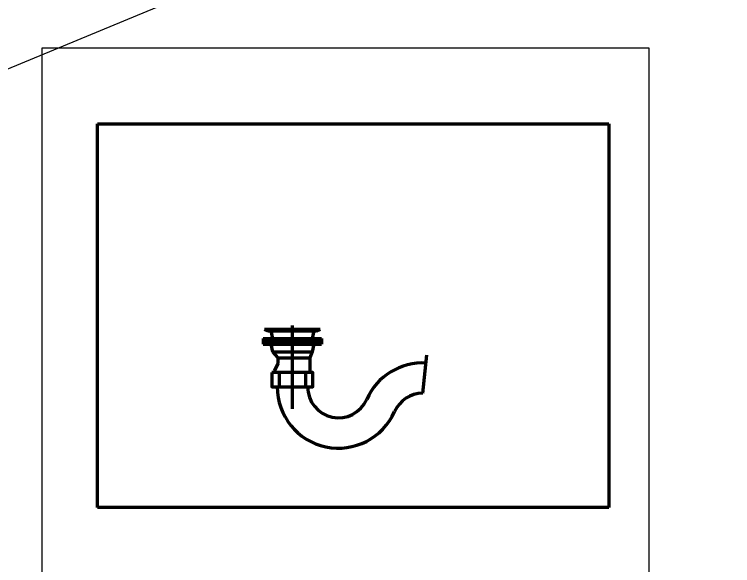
# Model space of a CAD drawing. Header units: millimetres. Extents: x -92220 to 11040, y -5929 to 27498.
# Drawn here: x -69092 to -68188, y 22633 to 23328 of the extents above; entities that cross this region are included whole.
import ezdxf

# ---------------------------------------------------------------- set-up
doc = ezdxf.new("R2010")
doc.units = ezdxf.units.MM
doc.layers.add('100 noprint', color=1, linetype='Continuous', plot=False)
picture_1 = doc.add_image_def('image3.jpeg', size_in_pixel=(800, 600))

msp = doc.modelspace()

# ---------------------------------------------------------------- linework, layer by layer
at = {"layer": '100 noprint', "color": 2}
msp.add_line((-91779.06, 13832.47), (-64998.64, 24963.43), dxfattribs=at)
at = {"layer": '100 noprint', "color": 1, "lineweight": 80}
for p, q in [((-68776.75, 22931.31), (-68706.75, 22931.31)), ((-68776.75, 22931.31), (-68772.26, 22929.16)), ((-68772.26, 22929.16), (-68711.23, 22929.16)), ((-68768.93, 22929.16), (-68766.79, 22919.39)), ((-68741.75, 22830.69), (-68741.75, 22935.74)), ((-68714.57, 22929.16), (-68716.71, 22919.39)), ((-68711.23, 22929.16), (-68706.75, 22931.31)), ((-68778.28, 22919.39), (-68705.21, 22919.39)), ((-68778.28, 22919.39), (-68778.28, 22912.29)), ((-68705.21, 22919.39), (-68705.21, 22912.29)), ((-68778.28, 22916.07), (-68705.21, 22916.07)), ((-68778.28, 22912.29), (-68705.21, 22912.29)), ((-68768.93, 22912.29), (-68766.79, 22902.52)), ((-68714.57, 22912.29), (-68716.71, 22902.52)), ((-68766.79, 22902.52), (-68716.71, 22902.52)), ((-68766.79, 22902.52), (-68760.15, 22894.89)), ((-68716.71, 22902.52), (-68719.95, 22894.89)), ((-68760.15, 22894.89), (-68719.95, 22894.89)), ((-68760.15, 22894.89), (-68760.15, 22888.05)), ((-68719.95, 22894.89), (-68719.95, 22876.42)), ((-68577.57, 22850.53), (-68572.3, 22898.67)), ((-68760.15, 22888.05), (-68764.09, 22878.95)), ((-68764.09, 22878.95), (-68764.09, 22876.42)), ((-68758.38, 22876.42), (-68758.38, 22858.56)), ((-68725.11, 22876.42), (-68725.11, 22858.56))]:
    msp.add_line(p, q, dxfattribs=at)
at = {"layer": '100 noprint', "flags": 128}
msp.add_lwpolyline([(-69057.13, 23284.89), (-69057.13, 21909.98), (-68292.59, 21909.98), (-68292.59, 23284.89)], close=True, dxfattribs=at)
at = {"layer": '100 noprint', "color": 1, "lineweight": 80, "flags": 128}
msp.add_lwpolyline([(-68767.7, 22876.42), (-68767.7, 22858.56), (-68715.79, 22858.56), (-68715.79, 22876.42)], close=True, dxfattribs=at)
at = {"layer": '100 noprint', "color": 1, "lineweight": 80}
for centre, radius, start, end in [((-68577.79, 22811.81), 76.8, 86.73283, 156.17622), ((-68683.68, 22858.56), 77.18, 180, 336.17622), ((-68683.68, 22858.56), 38.95, 180, 336.17622), ((-68577.57, 22811.71), 38.82, 90, 156.17622)]:
    msp.add_arc(centre, radius, start, end, dxfattribs=at)

# ---------------------------------------------------------------- pictures from other files: only their frames are drawn
image = msp.add_image(picture_1, insert=(-68987.16, 22706.7), size_in_units=(643.8, 482.85), dxfattribs=at)
image.dxf.flags = 7

doc.saveas('drawing.dxf')
